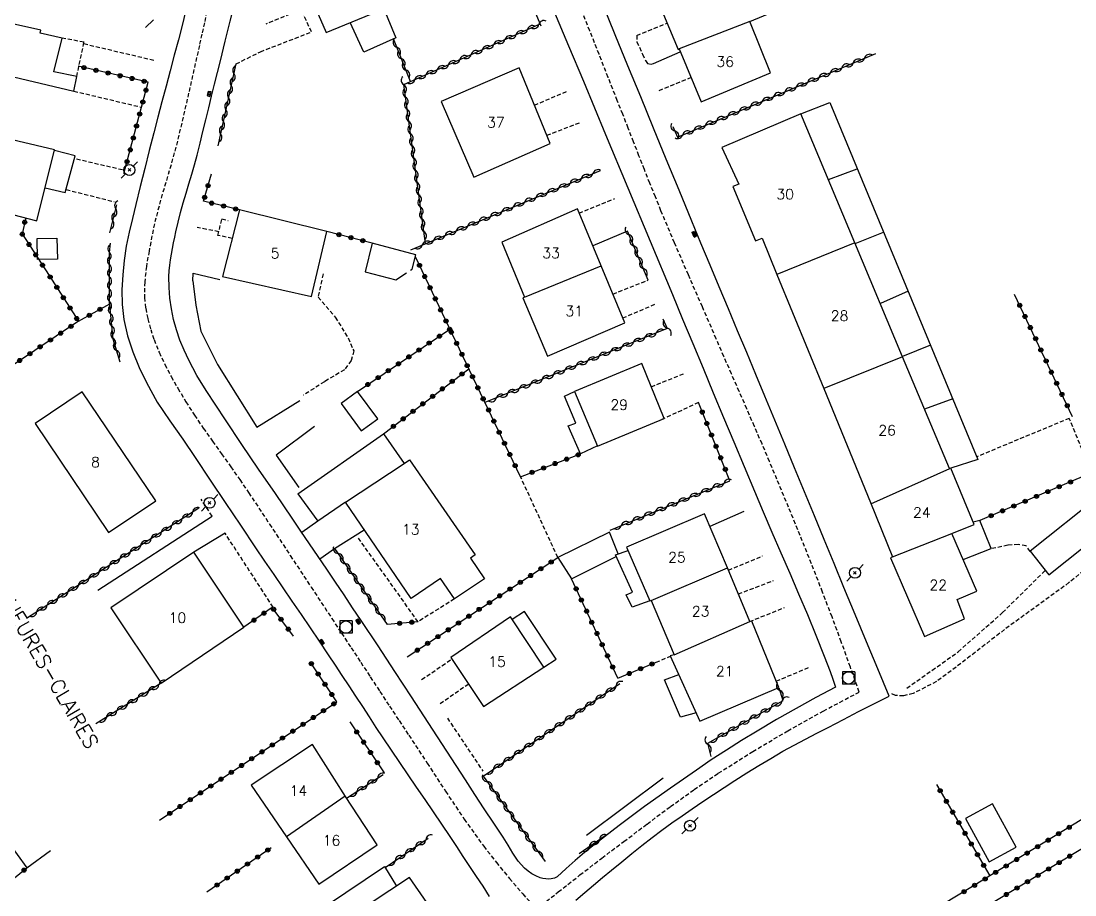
# Model space of a CAD drawing. Header units: millimetres. Extents: x 146998 to 148001, y 143000 to 144001.
# Drawn here: x 147371.3 to 147499.4, y 143737.6 to 143844 of the extents above; entities that cross this region are included whole.
import ezdxf
from ezdxf.enums import TextEntityAlignment as Align

# ---------------------------------------------------------------- set-up
doc = ezdxf.new("R2010")
doc.units = ezdxf.units.MM
doc.linetypes.add('DASHED', pattern=[0.75, 0.5, -0.25])
doc.layers.get('0').update_dxf_attribs({"linetype": 'CONTINUOUS'})
for name, color, linetype in [('W0001', 6, 'DASHED'), ('W0008', 7, 'CONTINUOUS'), ('W0014', 7, 'CONTINUOUS'), ('W0017', 7, 'CONTINUOUS'), ('W0070', 7, 'DASHED'), ('W0101', 7, 'CONTINUOUS'), ('W0104', 1, 'CONTINUOUS'), ('W0112', 1, 'DASHED'), ('W0300', 7, 'CONTINUOUS'), ('W0303', 7, 'CONTINUOUS'), ('W0310', 3, 'CONTINUOUS'), ('W0323', 7, 'CONTINUOUS'), ('W0401', 7, 'CONTINUOUS'), ('W0420', 7, 'CONTINUOUS'), ('W0473', 7, 'CONTINUOUS'), ('W0989', 7, 'CONTINUOUS'), ('W0991', 7, 'CONTINUOUS'), ('W1102', 7, 'CONTINUOUS')]:
    doc.layers.add(name, color=color, linetype=linetype)
doc.styles.get("Standard").update_dxf_attribs({"font": 'romans.shx', "width": 0.85})

# ---------------------------------------------------------------- blocks, each defined once
blk = doc.blocks.new('T420')
for p, q in [((0.75, 0.75), (-0.75, 0.75)), ((-0.75, 0.75), (-0.75, -0.75)), ((0.75, 0.75), (0.75, -0.75)), ((0.75, -0.75), (-0.75, -0.75))]:
    blk.add_line(p, q)
blk.add_ellipse((0, 0), major_axis=(-0.53, 0.53), ratio=1, start_param=3.926991, end_param=10.210176)
blk = doc.blocks.new('T401')
for p, q in [((-0.3, 0.3), (0, 0.3)), ((-0.3, -0.25), (-0.3, 0.3)), ((-0.3, 0.15), (0, 0.15)), ((-0.3, 0), (0, 0)), ((0, 0.3), (0, -0.25)), ((-0.3, -0.15), (0, -0.15)), ((-0.3, -0.25), (-0.3, -0.3)), ((-0.3, -0.3), (0, -0.3)), ((0, -0.3), (0, -0.25))]:
    blk.add_line(p, q)
blk = doc.blocks.new('T473')
for p, q in [((-0.166667, 0.166667), (0.166667, -0.166667)), ((-0.166667, -0.166667), (0.166667, 0.166667)), ((0.500001, 0.500001), (1.000002, 1.000002)), ((-1.000002, -1.000002), (-0.500001, -0.500001))]:
    blk.add_line(p, q)
blk.add_ellipse((0, 0), major_axis=(0.471405, 0.471405), ratio=1, start_param=5.4977871438, end_param=11.780972451)
blk = doc.blocks.new('t323o')
at = {"color": 0, "linetype": 'Continuous'}
for radius in [0.25, 0.15]:
    blk.add_circle((0, 0), radius, dxfattribs=at)
blk = doc.blocks.new('t310o')
at = {"color": 0, "linetype": 'Continuous'}
for centre, start, end in [((-0.5, 0.38), 216.8699, 323.1304), ((0.5, -0.37), 36.8699, 143.1303)]:
    blk.add_arc(centre, 0.625, start, end, dxfattribs=at)

msp = doc.modelspace()

# ---------------------------------------------------------------- linework, layer by layer
at = {"layer": 'W0001'}
msp.add_lwpolyline([(147393.87, 143845.13), (147393.57, 143843.75), (147393.26, 143842.38), (147392.96, 143841.01), (147392.3, 143838.1), (147391.65, 143835.19), (147390.99, 143832.27), (147390.29, 143829.37), (147389.91, 143827.93), (147389.51, 143826.49), (147389.09, 143825.05), (147388.66, 143823.62), (147388.25, 143822.19), (147387.86, 143820.74), (147387.5, 143819.29), (147387.19, 143817.83), (147386.84, 143815.98), (147386.51, 143814.12), (147386.31, 143812.23), (147386.29, 143810.33), (147386.43, 143809.02), (147386.69, 143807.73), (147387.04, 143806.46), (147387.45, 143805.21), (147388.06, 143803.67), (147388.76, 143802.18), (147389.53, 143800.72), (147390.34, 143799.29), (147391.33, 143797.64), (147392.37, 143796.02), (147393.44, 143794.43), (147394.55, 143792.86), (147395.66, 143791.3), (147396.77, 143789.74), (147397.87, 143788.17), (147398.95, 143786.59), (147401.49, 143782.77), (147404.02, 143778.93), (147406.55, 143775.1), (147409.08, 143771.27), (147410.24, 143769.49), (147411.41, 143767.72), (147412.58, 143765.94), (147413.75, 143764.16), (147414.91, 143762.39), (147416.08, 143760.61), (147417.26, 143758.84), (147418.43, 143757.07), (147420.67, 143753.67), (147422.89, 143750.25), (147425.16, 143746.87), (147427.54, 143743.57), (147429.08, 143741.59), (147430.66, 143739.65), (147432.3, 143737.75), (147433.98, 143735.9), (147436.61, 143737.99), (147439.24, 143740.06), (147441.9, 143742.11), (147444.58, 143744.13), (147447.41, 143746.26), (147450.25, 143748.38), (147453.13, 143750.46), (147456.07, 143752.44), (147460.26, 143755.08), (147464.51, 143757.6), (147468.83, 143760.01), (147473.2, 143762.32), (147472.13, 143765.37), (147471.03, 143768.42), (147469.9, 143771.46), (147468.75, 143774.48), (147467.4, 143777.94), (147466.02, 143781.38), (147464.62, 143784.81), (147463.2, 143788.23), (147462.3, 143790.38), (147461.39, 143792.51), (147460.46, 143794.65), (147459.54, 143796.78), (147458.61, 143798.9), (147457.67, 143801.03), (147456.75, 143803.16), (147455.82, 143805.3), (147454.13, 143809.19), (147452.43, 143813.09), (147450.75, 143816.99), (147449.1, 143820.9), (147448.42, 143822.57), (147447.74, 143824.24), (147447.08, 143825.92), (147446.42, 143827.59), (147445.76, 143829.27), (147445.11, 143830.95), (147444.45, 143832.63), (147443.79, 143834.3), (147442.67, 143837.13), (147441.57, 143839.95), (147440.45, 143842.77), (147439.31, 143845.59)], dxfattribs=at)
at = {"layer": 'W0008'}
for points in [[(147470.33, 143762.92), (147467.92, 143761.64), (147465.52, 143760.32), (147463.14, 143758.97), (147460.79, 143757.58), (147458.91, 143756.43), (147457.06, 143755.26), (147455.22, 143754.06), (147453.4, 143752.83), (147450.24, 143750.63), (147447.1, 143748.4), (147444, 143746.1), (147440.96, 143743.74), (147439.81, 143742.8), (147438.67, 143741.84), (147437.56, 143740.86), (147436.46, 143739.85)], [(147438.74, 143736.99), (147439.82, 143737.91), (147440.91, 143738.83), (147442, 143739.74), (147443.1, 143740.64), (147444.32, 143741.65), (147445.54, 143742.66), (147446.77, 143743.65), (147448.02, 143744.63), (147449.22, 143745.52), (147450.43, 143746.39), (147451.66, 143747.25), (147452.89, 143748.1), (147454.18, 143748.99), (147455.47, 143749.86), (147456.78, 143750.72), (147458.09, 143751.57), (147459.54, 143752.48), (147460.99, 143753.38), (147462.45, 143754.25), (147463.93, 143755.11), (147465.29, 143755.86), (147466.67, 143756.59), (147468.05, 143757.31), (147469.43, 143758.02), (147471.28, 143758.98), (147473.14, 143759.94), (147475, 143760.88), (147476.86, 143761.82)]]:
    msp.add_lwpolyline(points, dxfattribs=at)
at = {"layer": 'W0014'}
for points in [[(147391.37, 143845.49), (147390.9, 143843.6), (147390.41, 143841.71), (147389.91, 143839.82), (147389.41, 143837.94), (147388.91, 143836.05), (147388.4, 143834.17), (147387.91, 143832.28), (147387.42, 143830.39), (147386.86, 143828.21), (147386.31, 143826.02), (147385.76, 143823.84), (147385.24, 143821.64), (147384.84, 143819.96), (147384.42, 143818.28), (147384.06, 143816.58), (147383.8, 143814.86), (147383.64, 143813.08), (147383.53, 143811.28), (147383.56, 143809.47), (147383.76, 143807.68), (147384.22, 143805.67), (147384.86, 143803.72), (147385.64, 143801.83), (147386.52, 143799.99), (147387.84, 143797.61), (147389.35, 143795.33), (147390.93, 143793.11), (147392.46, 143790.88), (147394.28, 143788.12), (147396.11, 143785.38), (147397.95, 143782.63), (147399.79, 143779.89), (147400.89, 143778.26), (147402, 143776.63), (147403.1, 143775.01), (147404.21, 143773.38), (147405.32, 143771.75), (147406.43, 143770.13), (147407.53, 143768.5), (147408.63, 143766.86), (147409.46, 143765.6), (147410.3, 143764.34), (147411.13, 143763.08), (147411.95, 143761.81), (147412.78, 143760.55), (147413.61, 143759.29), (147414.44, 143758.02), (147415.28, 143756.77), (147416.29, 143755.26), (147417.3, 143753.76), (147418.32, 143752.26), (147419.34, 143750.76), (147420.36, 143749.26), (147421.38, 143747.76), (147422.39, 143746.25), (147423.4, 143744.75), (147424.21, 143743.54), (147425.01, 143742.32), (147425.82, 143741.11), (147426.62, 143739.89), (147427.42, 143738.68), (147428.22, 143737.46)], [(147436.46, 143739.85), (147436.3, 143739.75), (147436.13, 143739.68), (147435.95, 143739.63), (147435.76, 143739.59), (147435.42, 143739.57), (147435.08, 143739.59), (147434.74, 143739.64), (147434.41, 143739.73), (147433.89, 143739.94), (147433.39, 143740.21), (147432.93, 143740.53), (147432.51, 143740.9), (147431.74, 143741.75), (147431.1, 143742.71), (147430.52, 143743.69), (147429.92, 143744.65), (147428.76, 143746.38), (147427.61, 143748.13), (147426.47, 143749.87), (147425.33, 143751.62), (147424.19, 143753.37), (147423.05, 143755.12), (147421.92, 143756.87), (147420.77, 143758.61), (147418.75, 143761.72), (147416.72, 143764.82), (147414.69, 143767.93), (147412.65, 143771.02), (147411.6, 143772.58), (147410.56, 143774.14), (147409.5, 143775.7), (147408.45, 143777.26), (147407.39, 143778.81), (147406.34, 143780.37), (147405.28, 143781.92), (147404.23, 143783.48), (147402.2, 143786.47), (147400.15, 143789.45), (147398.13, 143792.44), (147396.14, 143795.47), (147394.97, 143797.25), (147393.79, 143799.03), (147392.67, 143800.85), (147391.66, 143802.73), (147391.1, 143803.93), (147390.6, 143805.15), (147390.16, 143806.4), (147389.81, 143807.68), (147389.55, 143808.96), (147389.37, 143810.26), (147389.27, 143811.56), (147389.25, 143812.88), (147389.29, 143813.57), (147389.35, 143814.26), (147389.44, 143814.94), (147389.55, 143815.63), (147389.68, 143816.31), (147389.81, 143816.98), (147389.96, 143817.66), (147390.1, 143818.33), (147390.37, 143819.51), (147390.67, 143820.69), (147391, 143821.85), (147391.34, 143823.02), (147391.68, 143824.18), (147392.03, 143825.34), (147392.36, 143826.5), (147392.68, 143827.67), (147393.04, 143829.1), (147393.4, 143830.54), (147393.76, 143831.97), (147394.11, 143833.41), (147394.45, 143834.84), (147394.8, 143836.28), (147395.15, 143837.72), (147395.51, 143839.15), (147396.11, 143841.55), (147396.69, 143843.95), (147397.31, 143846.35)], [(147436.03, 143845.32), (147437.84, 143840.98), (147439.66, 143836.65), (147442.37, 143830.17), (147445.08, 143823.68), (147447.78, 143817.2), (147450.48, 143810.71), (147451.72, 143807.72), (147452.97, 143804.73), (147454.22, 143801.73), (147455.46, 143798.74), (147456.71, 143795.75), (147457.95, 143792.76), (147459.2, 143789.77), (147460.46, 143786.78), (147461.52, 143784.27), (147462.6, 143781.77), (147463.68, 143779.27), (147464.76, 143776.77), (147465.84, 143774.26), (147466.9, 143771.75), (147467.94, 143769.23), (147468.95, 143766.7), (147469.31, 143765.76), (147469.66, 143764.82), (147470, 143763.87), (147470.32, 143762.91)], [(147476.86, 143761.82), (147475.48, 143765.13), (147474.1, 143768.44), (147472.73, 143771.75), (147471.35, 143775.06), (147470.15, 143777.96), (147468.95, 143780.87), (147467.75, 143783.78), (147466.55, 143786.68), (147465.35, 143789.59), (147464.15, 143792.5), (147462.94, 143795.4), (147461.74, 143798.31), (147460.63, 143800.97), (147459.52, 143803.63), (147458.41, 143806.3), (147457.29, 143808.96), (147456.18, 143811.62), (147455.07, 143814.28), (147453.96, 143816.94), (147452.85, 143819.61), (147451.29, 143823.39), (147449.73, 143827.17), (147448.18, 143830.96), (147446.63, 143834.75), (147445.08, 143838.53), (147443.53, 143842.32), (147441.97, 143846.1)]]:
    msp.add_lwpolyline(points, dxfattribs=at)
at = {"layer": 'W0017'}
for points in [[(147448.19, 143838.8), (147451.44, 143840.24)], [(147445.04, 143818.41), (147440.8, 143816.64)], [(147459.17, 143784.3), (147455.05, 143782.47)], [(147380.62, 143774.73), (147394.52, 143783.73)], [(147407.38, 143783.1), (147405.41, 143781.73)], [(147396.09, 143781.67), (147392.3, 143779.35)], [(147407.6, 143778.52), (147409.4, 143779.8), (147413.02, 143782.05)]]:
    msp.add_lwpolyline(points, dxfattribs=at)
at = {"layer": 'W0070'}
msp.add_lwpolyline([(147552.86, 143847.95), (147548.82, 143840.19), (147542.72, 143827.96), (147538.67, 143819.86), (147533.88, 143810.68), (147529.89, 143804.33), (147525.29, 143798.83), (147516.43, 143790.34), (147508.69, 143783.68), (147498.72, 143775.64), (147490.89, 143769.93), (147485.58, 143765.81), (147482.6, 143763.59), (147479.78, 143762.15), (147478.6, 143761.85), (147477.64, 143761.9), (147476.96, 143762.21)], dxfattribs=at)
at = {"layer": 'W0101'}
for points in [[(147411.79, 143853.98), (147404.77, 143850.91), (147408.36, 143842.57), (147415.39, 143845.47)], [(147435.62, 143829.09), (147431.85, 143838.3), (147422.36, 143834.19), (147426.32, 143824.98)], [(147397.82, 143821), (147395.77, 143812.88), (147406.6, 143810.44), (147408.48, 143818.36)], [(147449.48, 143795.61), (147446.76, 143802.31), (147438.57, 143798.89), (147441.38, 143792.26)], [(147387.65, 143785.58), (147378.7, 143798.86), (147372.99, 143795), (147381.92, 143781.73)], [(147398.35, 143770.22), (147392.3, 143779.35), (147382.18, 143772.57), (147388.33, 143763.39)], [(147423.56, 143766.53), (147427.52, 143760.58), (147434.86, 143765.36), (147430.79, 143771.47)]]:
    msp.add_lwpolyline(points, close=True, dxfattribs=at)
for points in [[(147460.39, 143852.32), (147448.36, 143847.34), (147451.17, 143840.52), (147451.29, 143840.62), (147451.29, 143840.62)], [(147459.91, 143843.92), (147459.91, 143843.94), (147463.24, 143845.29), (147460.39, 143852.32)], [(147451.29, 143840.62), (147454, 143834.17), (147462.43, 143837.67), (147459.91, 143843.92)], [(147355.67, 143826.6), (147359.84, 143825.66), (147365.89, 143824.1), (147365.19, 143821.73), (147373.2, 143819.68), (147375.35, 143828.3), (147361.25, 143831.65), (147357.08, 143832.66)], [(147472.69, 143816.99), (147466.12, 143832.68), (147456.51, 143828.58)], [(147456.51, 143828.58), (147458.56, 143824.13), (147457.82, 143823.84), (147460.59, 143817.24), (147461.39, 143817.55), (147463.19, 143813.14)], [(147441.82, 143814.18), (147438.93, 143821.12), (147429.73, 143817.08), (147432.5, 143810.38)], [(147478.49, 143803.12), (147472.69, 143816.99)], [(147444.71, 143807.24), (147441.82, 143814.18)], [(147463.19, 143813.14), (147468.89, 143799.25)], [(147432.5, 143810.38), (147432.29, 143810.31), (147435.3, 143803.2), (147444.71, 143807.24)], [(147484.19, 143789.51), (147478.49, 143803.12)], [(147468.89, 143799.25), (147474.56, 143785.41)], [(147417.86, 143790.13), (147418.52, 143790.59), (147426.5, 143779.02), (147425.94, 143778.62), (147427.64, 143776.12), (147423.98, 143773.65), (147422.27, 143776.14), (147418.72, 143773.71), (147410.72, 143785.43)], [(147410.72, 143785.43), (147417.86, 143790.13)], [(147484.47, 143781.6), (147487.18, 143782.7), (147484.35, 143789.55), (147484.19, 143789.51)], [(147474.56, 143785.41), (147477.27, 143778.79)], [(147457.17, 143777.44), (147454.4, 143784.01), (147444.92, 143779.95), (147447.73, 143773.43), (147447.89, 143773.48)], [(147477.27, 143778.79), (147477.01, 143778.67), (147481.13, 143769.08), (147486.02, 143771.22), (147485.12, 143773.58), (147487.53, 143774.6), (147484.47, 143781.6)], [(147459.92, 143770.92), (147457.17, 143777.44)], [(147447.89, 143773.48), (147450.7, 143766.87)], [(147463.45, 143762.86), (147460.13, 143770.94), (147459.92, 143770.92)], [(147450.7, 143766.87), (147450.23, 143766.72), (147453.83, 143758.79), (147463.45, 143762.86)], [(147410.72, 143749.61), (147406.71, 143755.93), (147399.26, 143751), (147403.54, 143744.7)], [(147414.6, 143743.71), (147410.72, 143749.61)], [(147403.54, 143744.7), (147407.47, 143738.93), (147414.6, 143743.71)], [(147422.49, 143733.5), (147422.72, 143733.66), (147418.52, 143739.77), (147411.23, 143734.91), (147415.34, 143728.79)]]:
    msp.add_lwpolyline(points, dxfattribs=at)
at = {"layer": 'W0104'}
for points in [[(147415.39, 143845.47), (147416.84, 143841.93), (147412.96, 143840.18), (147411.31, 143843.79)], [(147367.91, 143837.78), (147377.7, 143835.46), (147378.05, 143837.22), (147375.26, 143837.82), (147376.29, 143841.89), (147373.58, 143842.52), (147373.69, 143842.88), (147369.49, 143843.82)], [(147466.12, 143832.68), (147469.62, 143834.08), (147487.65, 143790.63), (147484.35, 143789.55)], [(147374.2, 143823.68), (147376.65, 143823.11), (147377.85, 143827.58), (147375.33, 143828.22)], [(147469.46, 143824.69), (147472.97, 143826.01)], [(147472.71, 143816.92), (147476.17, 143818.29)], [(147419.29, 143815.54), (147413.98, 143816.96), (147413.13, 143813.45), (147416.86, 143812.48), (147418.13, 143813.32)], [(147418.65, 143813.66), (147418.83, 143813.77), (147419.29, 143815.54)], [(147479.16, 143811.09), (147475.78, 143809.6)], [(147481.88, 143804.53), (147478.48, 143803.15)], [(147441.38, 143792.27), (147439.31, 143791.3), (147437.83, 143794.73), (147438.76, 143795.04), (147437.38, 143798.32), (147438.57, 143798.89)], [(147484.59, 143798.01), (147481.16, 143796.74)], [(147404.93, 143786.46), (147415.37, 143793.75), (147417.86, 143790.13)], [(147404.93, 143786.46), (147407.38, 143783.1)], [(147410.72, 143785.43), (147407.38, 143783.1)], [(147485.84, 143778.47), (147489.27, 143779.78), (147487.87, 143783.2), (147487.07, 143782.98)], [(147443.9, 143779.13), (147442.82, 143781.79), (147436.56, 143778.69), (147438.21, 143776.11), (147443.66, 143778.83)], [(147447.73, 143773.43), (147445.6, 143772.64), (147444.87, 143774.14), (147445.62, 143774.49), (147443.57, 143779.02), (147445.1, 143779.54)], [(147434.86, 143765.36), (147436.35, 143766.34), (147432.5, 143772.12), (147431, 143771.16)], [(147453.37, 143759.8), (147451.49, 143759.25), (147449.51, 143763.8), (147451.26, 143764.45)], [(147365.31, 143755.93), (147362.53, 143753.91), (147371.96, 143740.91), (147374.87, 143743.02)], [(147413.91, 143727.84), (147413.58, 143727.67), (147409.85, 143733.49), (147410.18, 143733.67), (147408.4, 143736.33), (147415.47, 143741.08), (147416.93, 143738.71)]]:
    msp.add_lwpolyline(points, dxfattribs=at)
for points in [[(147375.64, 143817.57), (147375.69, 143815), (147373.29, 143814.96), (147373.24, 143817.53)], [(147410.21, 143797.45), (147412.65, 143794.11), (147414.65, 143795.57), (147412.21, 143798.91)], [(147502.56, 143786.27), (147493.99, 143779.47), (147496.27, 143776.6), (147504.83, 143783.4)], [(147492.31, 143743.45), (147489.43, 143748.73), (147486.14, 143746.94), (147489.03, 143741.66)]]:
    msp.add_lwpolyline(points, close=True, dxfattribs=at)
at = {"layer": 'W0112'}
for points in [[(147400.39, 143840.25), (147406.58, 143842.65), (147405.35, 143845.4), (147401.05, 143843.62)], [(147446.16, 143842.24), (147449.85, 143843.72)], [(147378.05, 143837.22), (147378.93, 143841.42), (147376.29, 143841.89)], [(147446.16, 143842.24), (147446.17, 143841.47), (147446.86, 143839.94), (147447.21, 143839.17), (147447.46, 143838.81), (147447.9, 143838.73), (147448.19, 143838.8)], [(147378.89, 143841.23), (147387.54, 143839.19)], [(147397.43, 143838.77), (147400.39, 143840.25)], [(147452.77, 143837.1), (147448.69, 143835.43)], [(147377.7, 143835.46), (147385.92, 143833.5)], [(147433.71, 143833.75), (147437.84, 143835.51)], [(147435.22, 143830.08), (147439.33, 143831.66)], [(147383.61, 143825.86), (147377.75, 143827.23)], [(147376.75, 143823.47), (147382.61, 143822.01)], [(147439.14, 143820.61), (147443.46, 143822.38)], [(147396.95, 143817.53), (147395.22, 143817.89), (147395.7, 143819.92), (147396.46, 143819.7)], [(147395.32, 143818.34), (147392.7, 143818.85)], [(147408, 143813.2), (147407.39, 143810.38), (147409.49, 143807.94), (147411.04, 143805.41), (147411.73, 143803.83), (147411.43, 143802.68), (147410.59, 143801.55), (147408.17, 143800.09), (147405.63, 143798.45)], [(147443.25, 143810.76), (147447.55, 143812.46)], [(147444.46, 143807.85), (147448.48, 143809.56)], [(147447.91, 143799.47), (147452.03, 143801.13)], [(147453.66, 143797.55), (147449.21, 143795.49)], [(147502.56, 143786.27), (147498.76, 143795.63), (147487.52, 143790.96)], [(147436.56, 143778.69), (147432.02, 143788.53)], [(147394.52, 143783.73), (147393.16, 143785.79)], [(147401.93, 143772.64), (147396.08, 143781.67)], [(147423.98, 143773.65), (147419.55, 143770.88), (147412.31, 143781.05)], [(147494.01, 143779.43), (147493.5, 143780.13), (147492.55, 143780.27), (147491.28, 143780.19), (147489.2, 143779.75)], [(147457.29, 143777.16), (147461.46, 143778.88)], [(147479, 143762.79), (147485.25, 143767.23), (147490.64, 143771.99), (147495.79, 143777.08)], [(147458.51, 143774.26), (147462.77, 143775.89)], [(147459.87, 143770.9), (147464.11, 143772.6)], [(147419.99, 143763.83), (147423.67, 143766.36)], [(147448.52, 143765.94), (147450.52, 143766.81)], [(147463.12, 143763.66), (147467.26, 143765.39)], [(147425.71, 143763.3), (147422.04, 143760.74)], [(147423.12, 143759.14), (147427.44, 143752.7)]]:
    msp.add_lwpolyline(points, dxfattribs=at)
at = {"layer": 'W0300'}
for points in [[(147386.42, 143843.2), (147387.38, 143844.13)], [(147449.38, 143751.83), (147440.04, 143744.86)]]:
    msp.add_lwpolyline(points, dxfattribs=at)
at = {"layer": 'W0303'}
for points in [[(147392.15, 143812.37), (147392.2, 143813.29)], [(147392.2, 143813.29), (147395.45, 143812.54)], [(147392.15, 143812.37), (147392.54, 143809.42), (147393.15, 143806.25), (147395.15, 143802.19), (147399.93, 143794.54), (147405.17, 143797.8)], [(147406.96, 143794.62), (147402.28, 143791.13)], [(147402.29, 143791.13), (147405.05, 143787.23)]]:
    msp.add_lwpolyline(points, dxfattribs=at)
at = {"layer": 'W0310'}
for points in [[(147420.46, 143816.89), (147417.82, 143836.25), (147434.4, 143843.63)], [(147418.64, 143836.61), (147416.58, 143841.81)], [(147450.54, 143831.15), (147451.1, 143829.87), (147475.24, 143840.04)], [(147395.23, 143828.79), (147397.43, 143838.77)], [(147418.69, 143816.15), (147441.73, 143825.8)], [(147382.08, 143818.21), (147382.92, 143821.6)], [(147447.55, 143812.46), (147445.04, 143818.41)], [(147383.33, 143802.47), (147382.49, 143805.28), (147382.04, 143809.8), (147382.03, 143815.81), (147382.17, 143816.97)], [(147449.32, 143807.76), (147449.87, 143806.58), (147427.69, 143797.55)], [(147442.9, 143782.03), (147457.49, 143788.04)], [(147392.9, 143784.7), (147371.92, 143771.27)], [(147409.4, 143779.8), (147415.81, 143770.56)], [(147388.33, 143763.39), (147380.37, 143758.45)], [(147427.48, 143752.09), (147444.11, 143763.36)], [(147455.2, 143754.49), (147454.79, 143756.09), (147463.96, 143761.28), (147463.47, 143762.8)], [(147410.86, 143749.4), (147415.31, 143752.29)], [(147427.48, 143752.09), (147435, 143741.7)], [(147415.54, 143740.98), (147420.77, 143744.52)], [(147439.16, 143742.68), (147442.42, 143744.93)]]:
    msp.add_lwpolyline(points, dxfattribs=at)
at = {"layer": 'W0323'}
for points in [[(147434.51, 143843.36), (147427.27, 143860.73), (147426.66, 143861.99), (147426.46, 143862.24), (147425.99, 143862.84), (147425.3, 143863.02), (147423.98, 143862.6)], [(147383.79, 143825.41), (147386.72, 143836.54), (147378.21, 143838.48)], [(147397.82, 143821), (147393.46, 143822.06), (147394.43, 143825.4)], [(147371.84, 143820.02), (147371.4, 143818.07), (147374.7, 143813.02)], [(147413.98, 143816.96), (147408.48, 143818.36)], [(147432.02, 143788.53), (147425.8, 143801.48), (147419.23, 143815.28)], [(147374.7, 143813.02), (147378.26, 143807.44), (147364.87, 143798.51)], [(147499.15, 143795.83), (147492.1, 143810.72)], [(147378.26, 143807.44), (147382.07, 143809.57)], [(147412.21, 143798.91), (147423.42, 143806.48)], [(147415.37, 143793.75), (147425.72, 143801.66)], [(147457.49, 143788.04), (147453.65, 143797.54)], [(147432.02, 143788.53), (147439.31, 143791.3)], [(147501.46, 143788.98), (147487.87, 143783.2)], [(147418.22, 143766.6), (147436.56, 143778.69)], [(147443.86, 143764.01), (147438.21, 143776.11)], [(147404.42, 143769.11), (147401.83, 143772.61), (147398.35, 143770.22)], [(147540.26, 143770.73), (147513.9, 143755.16), (147486.79, 143738.52), (147453.73, 143718.52), (147428.81, 143703.06), (147401.62, 143686.84), (147376.8, 143672.66), (147376.82, 143672.4)], [(147419.55, 143770.88), (147415.81, 143770.56)], [(147388.11, 143746.72), (147409.66, 143761.13), (147406.51, 143765.87)], [(147443.86, 143764.01), (147448.52, 143765.94)], [(147529.93, 143761.14), (147514.44, 143751.8), (147488.37, 143736.04), (147462.46, 143720.46), (147419.24, 143694.21)], [(147411.27, 143758.7), (147415.44, 143752.48)], [(147482.61, 143751.08), (147489.1, 143739.94)], [(147401.7, 143743.38), (147393.87, 143737.98)], [(147355.31, 143727.45), (147371.96, 143740.91)]]:
    msp.add_lwpolyline(points, dxfattribs=at)
at = {"layer": 'W1102'}
for points in [[(147459.91, 143843.92), (147451.29, 143840.62)], [(147472.69, 143816.99), (147463.19, 143813.14)], [(147432.5, 143810.38), (147441.82, 143814.18)], [(147478.49, 143803.12), (147468.89, 143799.25)], [(147474.64, 143785.23), (147484.22, 143789.52)], [(147477.27, 143778.79), (147484.47, 143781.6)], [(147447.89, 143773.48), (147457.17, 143777.44)], [(147450.7, 143766.87), (147459.92, 143770.92)], [(147410.69, 143749.65), (147403.54, 143744.7)]]:
    msp.add_lwpolyline(points, dxfattribs=at)

# ---------------------------------------------------------------- block references
at = {"layer": 'W0310'}
for p, rotation in [((147434.24, 143843.55), 23.99262692694769), ((147431.5, 143842.33), 23.99262692694769), ((147432.87, 143842.94), 23.99262692694769), ((147416.98, 143840.79), 111.691013130612), ((147428.76, 143841.11), 23.99262692694769), ((147430.13, 143841.72), 23.99262692694769), ((147417.53, 143839.4), 111.691013130612), ((147426.02, 143839.9), 23.99262692694769), ((147427.39, 143840.5), 23.99262692694769), ((147418.09, 143838.01), 111.691013130612), ((147423.27, 143838.68), 23.99262692694769), ((147424.64, 143839.29), 23.99262692694769), ((147471.09, 143838.29), 22.84674264659617), ((147472.48, 143838.88), 22.84674264659617), ((147473.86, 143839.46), 22.84674264659617), ((147397.17, 143837.58), 77.56124356618383), ((147420.53, 143837.46), 23.99262692694769), ((147421.9, 143838.07), 23.99262692694769), ((147468.33, 143837.13), 22.84674264659617), ((147469.71, 143837.71), 22.84674264659617), ((147396.85, 143836.12), 77.56124356618383), ((147417.83, 143836.22), 97.76754394091677), ((147419.16, 143836.85), 23.99262692694769), ((147465.56, 143835.96), 22.84674264659617), ((147466.95, 143836.55), 22.84674264659617), ((147396.52, 143834.65), 77.56124356618383), ((147418.03, 143834.73), 97.76754394091677), ((147462.8, 143834.8), 22.84674264659617), ((147464.18, 143835.38), 22.84674264659617), ((147396.2, 143833.19), 77.56124356618383), ((147418.23, 143833.24), 97.76754394091677), ((147460.03, 143833.64), 22.84674264659617), ((147461.42, 143834.22), 22.84674264659617), ((147395.88, 143831.72), 77.56124356618383), ((147418.44, 143831.76), 97.76754394091677), ((147455.89, 143831.89), 22.84674264659617), ((147457.27, 143832.47), 22.84674264659617), ((147458.65, 143833.05), 22.84674264659617), ((147395.55, 143830.26), 77.56124356618383), ((147418.64, 143830.27), 97.76754394091677), ((147450.78, 143830.6), 293.6576382140731), ((147453.12, 143830.72), 22.84674264659617), ((147454.51, 143831.31), 22.84674264659617), ((147451.74, 143830.14), 22.84674264659617), ((147418.84, 143828.78), 97.76754394091677), ((147419.04, 143827.3), 97.76754394091677), ((147419.25, 143825.81), 97.76754394091677), ((147419.45, 143824.33), 97.76754394091677), ((147438.06, 143824.26), 22.72327025741206), ((147439.44, 143824.84), 22.72327025741206), ((147440.83, 143825.42), 22.72327025741206), ((147419.65, 143822.84), 97.76754394091677), ((147435.29, 143823.11), 22.72327025741206), ((147436.68, 143823.68), 22.72327025741206), ((147419.85, 143821.35), 97.76754394091677), ((147432.52, 143821.95), 22.72327025741206), ((147433.91, 143822.53), 22.72327025741206), ((147382.8, 143821.12), 75.98761982920827), ((147429.76, 143820.79), 22.72327025741206), ((147431.14, 143821.37), 22.72327025741206), ((147382.44, 143819.67), 75.98761982920827), ((147420.06, 143819.87), 97.76754394091677), ((147426.99, 143819.63), 22.72327025741206), ((147428.37, 143820.21), 22.72327025741206), ((147420.26, 143818.38), 97.76754394091677), ((147422.84, 143817.89), 22.72327025741206), ((147424.22, 143818.47), 22.72327025741206), ((147425.61, 143819.05), 22.72327025741206), ((147445.21, 143817.99), 112.9327295567915), ((147420.07, 143816.73), 22.72327025741206), ((147421.46, 143817.31), 22.72327025741206), ((147445.8, 143816.61), 112.9327295567915), ((147382.03, 143815.82), 83.1006044342307), ((147446.38, 143815.23), 112.9327295567915), ((147382.03, 143814.32), 90.14302461447343), ((147446.97, 143813.85), 112.9327295567915), ((147382.04, 143812.82), 90.14302461447343), ((147382.04, 143811.32), 90.14302461447343), ((147382.04, 143809.82), 90.14302461447343), ((147382.19, 143808.33), 95.63404152384076), ((147382.34, 143806.84), 95.63404152384076), ((147449.85, 143806.62), 295.1917852417089), ((147382.49, 143805.34), 95.63404152384076), ((147447.14, 143805.47), 202.1363933616971), ((147448.53, 143806.03), 202.1363933616971), ((147382.9, 143803.9), 106.6040313936842), ((147442.97, 143803.77), 202.1363933616971), ((147444.36, 143804.34), 202.1363933616971), ((147445.75, 143804.9), 202.1363933616971), ((147440.19, 143802.64), 202.1363933616971), ((147441.58, 143803.21), 202.1363933616971), ((147437.42, 143801.51), 202.1363933616971), ((147438.8, 143802.08), 202.1363933616971), ((147434.64, 143800.38), 202.1363933616971), ((147436.03, 143800.95), 202.1363933616971), ((147430.47, 143798.68), 202.1363933616971), ((147431.86, 143799.25), 202.1363933616971), ((147433.25, 143799.81), 202.1363933616971), ((147429.08, 143798.12), 202.1363933616971), ((147455.38, 143787.18), 22.38665228708265), ((147456.77, 143787.75), 22.38665228708265), ((147452.61, 143786.03), 22.38665228708265), ((147453.99, 143786.6), 22.38665228708265), ((147449.83, 143784.89), 22.38665228708265), ((147451.22, 143785.46), 22.38665228708265), ((147390.87, 143783.4), 212.6260935998153), ((147392.13, 143784.21), 212.6260935998153), ((147445.67, 143783.18), 22.38665228708265), ((147447.06, 143783.75), 22.38665228708265), ((147448.45, 143784.32), 22.38665228708265), ((147388.34, 143781.78), 212.6260935998153), ((147389.61, 143782.59), 212.6260935998153), ((147444.29, 143782.61), 22.38665228708265), ((147387.08, 143780.97), 212.6260935998153), ((147384.55, 143779.36), 212.6260935998153), ((147385.82, 143780.17), 212.6260935998153), ((147409.83, 143779.18), 304.7634256343777), ((147383.29, 143778.55), 212.6260935998153), ((147410.68, 143777.95), 304.7634256343777), ((147380.76, 143776.93), 212.6260935998153), ((147382.03, 143777.74), 212.6260935998153), ((147411.54, 143776.72), 304.7634256343777), ((147379.5, 143776.12), 212.6260935998153), ((147412.39, 143775.49), 304.7634256343777), ((147376.97, 143774.5), 212.6260935998153), ((147378.24, 143775.31), 212.6260935998153), ((147413.25, 143774.25), 304.7634256343777), ((147374.45, 143772.89), 212.6260935998153), ((147375.71, 143773.7), 212.6260935998153), ((147414.1, 143773.02), 304.7634256343777), ((147373.18, 143772.08), 212.6260935998153), ((147414.96, 143771.79), 304.7634256343777), ((147388.02, 143763.2), 211.7997692411546), ((147443.62, 143763.03), 34.11957611999246), ((147463.56, 143762.53), 107.9028752749758), ((147385.47, 143761.62), 211.7997692411546), ((147386.75, 143762.41), 211.7997692411546), ((147441.14, 143761.35), 34.11957611999246), ((147442.38, 143762.19), 34.11957611999246), ((147382.92, 143760.04), 211.7997692411546), ((147384.2, 143760.83), 211.7997692411546), ((147439.9, 143760.5), 34.11957611999246), ((147462.5, 143760.45), 29.4966769040719), ((147463.8, 143761.18), 29.4966769040719), ((147381.65, 143759.24), 211.7997692411546), ((147437.42, 143758.82), 34.11957611999246), ((147438.66, 143759.66), 34.11957611999246), ((147459.88, 143758.97), 29.4966769040719), ((147461.19, 143759.71), 29.4966769040719), ((147436.17, 143757.98), 34.11957611999246), ((147457.27, 143757.49), 29.4966769040719), ((147458.58, 143758.23), 29.4966769040719), ((147433.69, 143756.3), 34.11957611999246), ((147434.93, 143757.14), 34.11957611999246), ((147454.83, 143755.94), 104.2046361630438), ((147455.97, 143756.75), 29.4966769040719), ((147432.45, 143755.46), 34.11957611999246), ((147429.96, 143753.77), 34.11957611999246), ((147431.21, 143754.61), 34.11957611999246), ((147428.72, 143752.93), 34.11957611999246), ((147413.38, 143751.03), 33.04332789946913), ((147414.63, 143751.85), 33.04332789946913), ((147427.97, 143751.42), 305.9120935861733), ((147412.12, 143750.21), 33.04332789946913), ((147428.85, 143750.21), 305.9120935861733), ((147429.73, 143748.99), 305.9120935861733), ((147430.6, 143747.78), 305.9120935861733), ((147431.48, 143746.56), 305.9120935861733), ((147432.36, 143745.35), 305.9120935861733), ((147419.26, 143743.5), 34.14013702112976), ((147420.5, 143744.34), 34.14013702112976), ((147433.24, 143744.13), 305.9120935861733), ((147440.4, 143743.53), 34.66040998019084), ((147441.63, 143744.38), 34.66040998019084), ((147418.02, 143742.66), 34.14013702112976), ((147434.12, 143742.92), 305.9120935861733), ((147416.78, 143741.82), 34.14013702112976)]:
    msp.add_blockref('t310o', p, dxfattribs=dict(at, rotation=rotation))
at = {"layer": 'W0323'}
for p, rotation in [((147378.93, 143838.32), 167.1698220770216), ((147380.39, 143837.98), 167.1698220770216), ((147381.86, 143837.65), 167.1698220770216), ((147383.32, 143837.32), 167.1698220770216), ((147384.78, 143836.99), 167.1698220770216), ((147386.24, 143836.65), 167.1698220770216), ((147386.46, 143835.57), 75.24427718784348), ((147386.08, 143834.12), 75.24427718784348), ((147385.7, 143832.66), 75.24427718784348), ((147385.32, 143831.21), 75.24427718784348), ((147384.93, 143829.76), 75.24427718784348), ((147384.55, 143828.31), 75.24427718784348), ((147384.17, 143826.86), 75.24427718784348), ((147394.02, 143823.96), 73.80162429898537), ((147393.6, 143822.52), 73.80162429898537), ((147394.45, 143821.82), 166.3353996195176), ((147395.91, 143821.46), 166.3353996195176), ((147397.37, 143821.11), 166.3353996195176), ((147371.72, 143819.5), 257.430775284564), ((147371.42, 143818.04), 303.0767810474858), ((147372.24, 143816.79), 303.0767810474858), ((147409.93, 143817.99), 165.7338310555303), ((147411.39, 143817.62), 165.7338310555303), ((147412.84, 143817.25), 165.7338310555303), ((147373.06, 143815.53), 303.0767810474858), ((147373.88, 143814.27), 303.0767810474858), ((147419.73, 143814.24), 115.4568986602067), ((147374.81, 143812.84), 302.5728405216158), ((147420.37, 143812.89), 115.4568986602067), ((147375.62, 143811.57), 302.5728405216158), ((147421.02, 143811.53), 115.4568986602067), ((147376.42, 143810.31), 302.5728405216158), ((147421.66, 143810.18), 115.4568986602067), ((147492.73, 143809.39), 115.3129681051574), ((147377.23, 143809.05), 302.5728405216158), ((147379.57, 143808.17), 29.23554826880246), ((147380.87, 143808.91), 29.23554826880246), ((147422.31, 143808.83), 115.4568986602067), ((147493.37, 143808.03), 115.3129681051574), ((147377.35, 143806.83), 213.6979658981409), ((147378.04, 143807.78), 302.5728405216158), ((147422.95, 143807.47), 115.4568986602067), ((147494.02, 143806.68), 115.3129681051574), ((147376.1, 143806), 213.6979658981409), ((147422.16, 143805.63), 34.02364995953771), ((147423.4, 143806.46), 34.02364995953771), ((147423.6, 143806.12), 115.4568986602067), ((147494.66, 143805.32), 115.3129681051574), ((147373.6, 143804.34), 213.6979658981409), ((147374.85, 143805.17), 213.6979658981409), ((147419.67, 143803.95), 34.02364995953771), ((147420.91, 143804.79), 34.02364995953771), ((147424.24, 143804.76), 115.4568986602067), ((147495.3, 143803.96), 115.3129681051574), ((147371.11, 143802.67), 213.6979658981409), ((147372.35, 143803.5), 213.6979658981409), ((147418.43, 143803.11), 34.02364995953771), ((147424.89, 143803.41), 115.4568986602067), ((147415.94, 143801.43), 34.02364995953771), ((147417.18, 143802.27), 34.02364995953771), ((147425.53, 143802.05), 115.4568986602067), ((147495.94, 143802.61), 115.3129681051574), ((147414.7, 143800.59), 34.02364995953771), ((147423.71, 143800.13), 37.37740927727778), ((147424.9, 143801.04), 37.37740927727778), ((147426.18, 143800.7), 115.6286375423898), ((147496.58, 143801.25), 115.3129681051574), ((147413.45, 143799.75), 34.02364995953771), ((147422.52, 143799.22), 37.37740927727778), ((147426.83, 143799.35), 115.6286375423898), ((147497.22, 143799.9), 115.3129681051574), ((147421.33, 143798.31), 37.37740927727778), ((147427.48, 143798), 115.6286375423898), ((147497.86, 143798.54), 115.3129681051574), ((147418.94, 143796.48), 37.37740927727778), ((147420.13, 143797.4), 37.37740927727778), ((147428.13, 143796.64), 115.6286375423898), ((147454.12, 143796.39), 112.0059881858873), ((147498.51, 143797.18), 115.3129681051574), ((147417.75, 143795.57), 37.37740927727778), ((147428.77, 143795.29), 115.6286375423898), ((147454.68, 143795), 112.0059881858873), ((147416.56, 143794.66), 37.37740927727778), ((147429.42, 143793.94), 115.6286375423898), ((147430.07, 143792.59), 115.6286375423898), ((147455.24, 143793.61), 112.0059881858873), ((147430.72, 143791.23), 115.6286375423898), ((147439.03, 143791.19), 20.79168035216259), ((147455.8, 143792.22), 112.0059881858873), ((147431.37, 143789.88), 115.6286375423898), ((147436.22, 143790.13), 20.79168035216259), ((147437.63, 143790.66), 20.79168035216259), ((147456.37, 143790.83), 112.0059881858873), ((147433.42, 143789.06), 20.79168035216259), ((147434.82, 143789.59), 20.79168035216259), ((147456.93, 143789.43), 112.0059881858873), ((147497.53, 143787.31), 203.0498579598857), ((147498.91, 143787.89), 203.0498579598857), ((147494.77, 143786.13), 203.0498579598857), ((147496.15, 143786.72), 203.0498579598857), ((147492.01, 143784.96), 203.0498579598857), ((147493.39, 143785.54), 203.0498579598857), ((147489.25, 143783.78), 203.0498579598857), ((147490.63, 143784.37), 203.0498579598857), ((147434.5, 143777.33), 33.39212550487865), ((147435.75, 143778.15), 33.39212550487865), ((147433.24, 143776.5), 33.39212550487865), ((147430.74, 143774.85), 33.39212550487865), ((147431.99, 143775.68), 33.39212550487865), ((147438.78, 143774.88), 115.0184485553016), ((147428.24, 143773.2), 33.39212550487865), ((147429.49, 143774.03), 33.39212550487865), ((147439.41, 143773.52), 115.0184485553016), ((147400.82, 143771.92), 214.3897710848362), ((147402, 143772.39), 126.4139447217624), ((147426.98, 143772.38), 33.39212550487865), ((147440.05, 143772.16), 115.0184485553016), ((147399.59, 143771.07), 214.3897710848362), ((147402.89, 143771.18), 126.4139447217624), ((147418.8, 143770.82), 184.9512300692546), ((147424.48, 143770.72), 33.39212550487865), ((147425.73, 143771.55), 33.39212550487865), ((147440.68, 143770.8), 115.0184485553016), ((147403.78, 143769.97), 126.4139447217624), ((147417.31, 143770.69), 184.9512300692546), ((147423.23, 143769.9), 33.39212550487865), ((147441.32, 143769.45), 115.0184485553016), ((147420.72, 143768.25), 33.39212550487865), ((147421.97, 143769.07), 33.39212550487865), ((147441.95, 143768.09), 115.0184485553016), ((147419.47, 143767.42), 33.39212550487865), ((147406.58, 143765.77), 123.6259564883713), ((147442.59, 143766.73), 115.0184485553016), ((147448.01, 143765.73), 22.53949891276803), ((147407.41, 143764.52), 123.6259564883713), ((147443.22, 143765.37), 115.0184485553016), ((147445.24, 143764.58), 22.53949891276803), ((147446.63, 143765.16), 22.53949891276803), ((147408.24, 143763.27), 123.6259564883713), ((147409.07, 143762.02), 123.6259564883713), ((147409.31, 143760.89), 33.76185811138524), ((147406.82, 143759.22), 33.76185811138524), ((147408.06, 143760.06), 33.76185811138524), ((147405.57, 143758.39), 33.76185811138524), ((147403.07, 143756.72), 33.76185811138524), ((147404.32, 143757.56), 33.76185811138524), ((147412.1, 143757.47), 303.8131243711251), ((147401.83, 143755.89), 33.76185811138524), ((147412.93, 143756.22), 303.8131243711251), ((147399.33, 143754.22), 33.76185811138524), ((147400.58, 143755.05), 33.76185811138524), ((147413.77, 143754.97), 303.8131243711251), ((147398.09, 143753.39), 33.76185811138524), ((147414.6, 143753.73), 303.8131243711251), ((147395.59, 143751.72), 33.76185811138524), ((147396.84, 143752.55), 33.76185811138524), ((147394.35, 143750.89), 33.76185811138524), ((147483.05, 143750.31), 300.2327629415387), ((147391.85, 143749.22), 33.76185811138524), ((147393.1, 143750.05), 33.76185811138524), ((147483.81, 143749.01), 300.2327629415387), ((147389.36, 143747.55), 33.76185811138524), ((147390.6, 143748.39), 33.76185811138524), ((147484.57, 143747.71), 300.2327629415387), ((147485.32, 143746.42), 300.2327629415387), ((147486.08, 143745.12), 300.2327629415387), ((147497.47, 143745.08), 211.5380017899584), ((147498.75, 143745.86), 211.5380017899584), ((147486.83, 143743.83), 300.2327629415387), ((147496.19, 143744.29), 211.5380017899584), ((147401.28, 143743.09), 214.6329400125671), ((147487.59, 143742.53), 300.2327629415387), ((147493.63, 143742.72), 211.5380017899584), ((147494.91, 143743.51), 211.5380017899584), ((147398.81, 143741.39), 214.6329400125671), ((147400.05, 143742.24), 214.6329400125671), ((147488.34, 143741.23), 300.2327629415387), ((147491.08, 143741.15), 211.5380017899584), ((147492.35, 143741.94), 211.5380017899584), ((147497.53, 143741.57), 211.1521184702295), ((147498.81, 143742.35), 211.1521184702295), ((147371.64, 143740.65), 38.94652090125876), ((147397.58, 143740.53), 214.6329400125671), ((147489.8, 143740.37), 211.5380017899584), ((147494.96, 143740.02), 211.1521184702295), ((147496.24, 143740.8), 211.1521184702295), ((147395.11, 143738.83), 214.6329400125671), ((147396.34, 143739.68), 214.6329400125671), ((147487.24, 143738.8), 211.5380017899584), ((147488.52, 143739.58), 211.5380017899584), ((147493.68, 143739.24), 211.1521184702295), ((147485.96, 143738.02), 211.1674489102795), ((147491.11, 143737.69), 211.1521184702295), ((147492.39, 143738.47), 211.1521184702295)]:
    msp.add_blockref('t323o', p, dxfattribs=dict(at, rotation=rotation))
at = {"layer": 'W0401'}
for p, rotation in [((147394.3, 143835.1), 346.4076076554255), ((147453.29, 143818.12), 22.53811160151201), ((147453.3, 143818.08), 22.53811160151201), ((147412.39, 143771), 33.64621217324382), ((147407.74, 143768.32), 213.929560749729)]:
    msp.add_blockref('T401', p, dxfattribs=dict(at, rotation=rotation))
at = {"layer": 'W0420'}
for p in [(147410.79, 143770.23), (147471.92, 143764.05)]:
    msp.add_blockref('T420', p, dxfattribs=at)
at = {"layer": 'W0473'}
for p in [(147384.45, 143825.86), (147394.2, 143785.35), (147472.69, 143776.83), (147452.63, 143746.05)]:
    msp.add_blockref('T473', p, dxfattribs=at)

# ---------------------------------------------------------------- texts
at = {"layer": 'W0989'}
msp.add_text('LES HEURES-CLAIRES  ', height=1.75, rotation=300.1707, dxfattribs=at).set_placement((147366.3, 143777.58))
at = {"layer": 'W0991'}
for s, p in [('36', (147456.91, 143839.04)), ('37', (147429.02, 143831.64)), ('30', (147464.21, 143822.91)), ('5', (147402.17, 143815.72)), ('33', (147435.73, 143815.75)), ('31', (147438.55, 143808.69)), ('28', (147470.82, 143808.12)), ('29', (147444.02, 143797.29)), ('26', (147476.6, 143794.17)), ('8', (147380.32, 143790.3)), ('24', (147480.82, 143784.17)), ('13', (147418.67, 143782.12)), ('25', (147451.04, 143778.72)), ('22', (147482.82, 143775.34)), ('23', (147453.92, 143772.15)), ('10', (147390.29, 143771.37)), ('15', (147429.16, 143766.03)), ('21', (147456.85, 143764.86)), ('14', (147405, 143750.32)), ('16', (147409.03, 143744.27))]:
    msp.add_text(s, height=1.25, dxfattribs=at).set_placement(p, align=Align.MIDDLE_CENTER)

doc.saveas('drawing.dxf')
